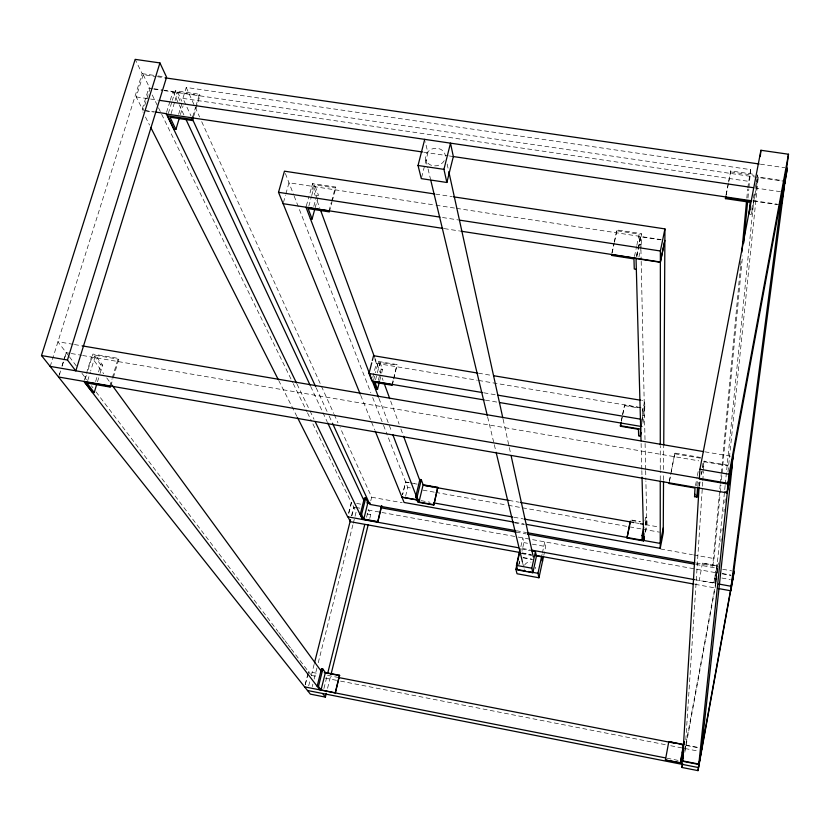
<?xml version="1.0" encoding="UTF-8"?>
<svg xmlns="http://www.w3.org/2000/svg" width="830" height="830" viewBox="0 0 830 830"><rect width="100%" height="100%" fill="white"/><g stroke="black" fill="none" stroke-linecap="round" stroke-linejoin="round"><path stroke-width="0.62" stroke-dasharray="4.15 3.11" d="M660.255 479.937L660.265 470.869M660.265 469.573L660.275 446.25M663.543 479.916L663.575 474.739M663.606 469.562L663.73 446.26M669.499 481.047L674.863 453.066L700.728 457.486M702.574 467.612L702.886 462.756M685.808 739.769L702.72 481.742M702.813 480.456L703.404 471.419M703.487 470.133L704.079 461.096L732.236 465.91M728.688 182.081L730.763 170.907L754.055 174.31M702.471 563.082L699.254 580.481L713.904 582.733L717.047 565.697L702.471 563.082L718.189 566.309L715.045 583.345L718.448 562.802M696.111 563.051L712.669 566.029L720.222 484.699M720.336 483.402L721.177 474.366M721.301 473.079L740.474 266.513M740.588 265.216L740.951 261.346M746.824 198.09L747.664 189.053M747.778 187.756L750.631 169.631L186.231 87.451L182.901 98.386L191.025 116.044M712.669 566.029L714.059 558.559L720.118 494.161M720.233 492.875L720.959 485.156M721.446 479.999L742.518 255.91M747.965 197.965L748.816 188.95M748.93 187.663L750.631 169.631M713.904 582.733L717.483 561.36M749.054 214.088L751.347 214.431L752.488 202.945M725.14 485.477L715.294 583.407L718.064 568.415M725.264 484.191L753.754 200.715L758.267 177.07L785.097 180.992M720.834 541.388L721.104 538.815M721.893 531.086L722.162 528.513M723.885 511.778L724.144 509.205M724.808 502.762L725.202 498.903M727.983 471.865L758.267 177.07M684.781 748.608L685.238 746.149M684.75 750.434L716.871 576.476M684.802 752.25L715.937 583.521M716.176 582.255L716.881 578.448M695.488 485.55L697.148 476.856M697.387 475.611L698.341 470.641M696.65 485.612L697.823 479.481M697.729 486.505L698.912 480.28M753.308 198.017L754.014 194.355M755.404 187.041L756.109 183.378M756.338 182.164L757.033 178.502M757.271 177.288L757.738 174.84L756.4 187.912L751.347 214.431M699.057 486.027L699.991 481.12M701.402 473.754L701.869 471.295M699.306 486.121L700.261 481.12M701.454 474.864L702.647 468.608M702.886 467.352L704.079 461.096M669.271 481.566L670.972 472.893M671.211 471.658L674.863 453.066M725.991 195.226L730.763 170.907M726.198 194.811L728.439 183.357M645.201 532.072L646.964 523.211L646.85 517.879L645.605 517.661L644.661 522.412M645.408 532.082L646.84 524.892L645.896 480.964M645.221 525.079L645.605 517.661M645.429 525.017L646.85 517.879M642.161 411.068L642.659 408.64L642.814 415.415L644.495 415.695L642.296 426.547M642.181 413.133L644.671 400.9L642.109 400.475M642.109 419.316L644.339 408.37L639.401 407.54M642.109 421.599L644.827 408.267L644.671 400.9M621.328 420.841L622.334 415.986M622.583 414.772L624.596 405.071L638.166 407.343M621.359 421.381L624.596 405.071M634.483 256.418L636.568 246.52M636.838 245.286L639.183 234.153L616.908 230.761L616.866 229.91L641.258 233.624L641.486 244.84L640.718 248.512M636.558 255.91L641.258 233.624M636.579 256.117L640.656 236.758L663.595 240.254M636.838 256.761L638.395 249.415M638.644 248.191L639.422 244.518L639.183 234.153M638.913 257.082L640.459 249.737M541.544 556.806L542.083 554.316M542.353 553.071L544.781 541.855L545.694 546.555L543.826 555.208M611.814 253.358L613.941 243.481M614.21 242.246L616.866 229.91M612.125 252.963L614.252 243.097M614.522 241.862L616.908 230.761M520.877 546.586L522.796 537.892L523.875 542.613L521.977 551.245M518.729 564.898L519.57 561.09M519.134 564.203L519.653 561.827M405.611 496.205L407.748 487.438L387.755 436.165M323.908 688.537L327.02 676.035M366.58 517.246L368.136 510.99M370.761 500.822L371.653 497.232L340.124 427.564M327.57 688.288L330.693 675.703M369.786 518.387L370.72 514.61L368.447 509.734M312.256 686.597L312.889 684.086M314.145 679.054L316.987 667.756M318.253 662.724L352.968 524.539M353.279 523.284L356.122 511.975L351.567 502.503L348.548 514.465M392.04 384.643L393.296 379.632M393.607 378.376L397.062 364.577L378.366 361.455L375.513 372.722M392.268 385.296L393.524 380.285M393.835 379.03L397.062 364.577M378.356 380.327L379.922 374.133M380.233 372.888L381.178 369.163L378.366 361.455M379.735 380.565L381.312 374.361M381.624 373.127L382.568 369.402L380.016 362.357L397.29 365.242M305.233 684.543L307.899 673.991M305.284 684.563L307.359 676.367M307.65 675.195L308.542 671.678L318.689 673.659M348.558 513.21L351.277 502.451L312.038 422.117M308.698 685.86L310.161 680.05M311.323 675.475L314.176 664.166M351.515 515.887L353.736 507.089M351.899 515.783L353.995 507.462L357.813 508.157M421.619 177.402L427.896 152.782L425.292 141.806M372.774 377.443L376.364 363.353L374.351 357.896M373.604 380.223L375.191 373.967M375.565 379.86L380.016 362.357M328.991 210.913L331.253 202.551M331.585 201.358L335.465 187.02L312.599 183.534L309.32 195.444M329.344 211.899L331.927 202.354M332.249 201.151L335.808 188.026L335.465 187.02M308.791 206.234L311.406 196.71M311.727 195.517L314.674 184.8L335.808 188.026M313.792 206.348L316.853 195.175L312.599 183.534M315.141 207.853L317.859 197.913M306.332 205.996L309.05 196.129M283.466 202.468L285.53 195.081M285.883 193.847L288.975 182.776L434.733 205.031M192.622 116.989L195.517 107.412M195.87 106.219L199.48 94.247L175.306 90.719L172.37 100.264M193.878 115.764L200.009 95.429L199.48 94.247M109.778 386.209L111.977 378.947M112.341 377.733L118.192 358.373L92.898 354.047L87.71 370.948M110.805 385.898L112.994 378.646M113.368 377.443L118.835 359.297L118.192 358.373M95.626 381.499L97.079 376.727M98.531 371.954L100.71 364.806L92.898 354.047M178.626 114.301L181.646 104.383L175.306 90.719M97.494 381.821L99.673 374.662M100.036 373.469L102.578 365.127L95.471 355.302L90.667 370.979M180.411 114.561L183.056 105.877M84.349 380.223L91.466 357.014L103.698 373.728M166.56 112.403L169.953 101.353M170.326 100.129L172.972 91.539L164.081 90.231M85.117 379.393L87.347 372.151M168.345 113.399L172.007 101.457M87.71 380.628L90.294 372.193M171.094 113.637L174.736 101.706M175.109 100.513L177.662 92.161L200.009 95.429M58.567 377.007L60.466 370.917M61.991 366.051L63.505 361.175M63.889 359.961L66.161 352.646L70.062 353.352M59.449 374.62L60.59 370.969M62.105 366.103L64.387 358.788M64.761 357.574L66.286 352.709M50.184 366.497L142.148 73.642L135.176 59.366M143.216 74.669L149.981 88.561L143.123 110.577L136.234 96.923L143.216 74.669L156.05 76.536M142.148 73.642L156.808 75.769M158.032 75.945L164.143 76.837M157.327 76.723L163.749 77.647M760.425 164.184L784.807 167.722M730.691 171.903L754.086 175.317M152.647 88.561L148.829 88.011L141.961 110.048L143.134 112.351M153.913 88.748L162.804 90.045M153.83 89.121L162.804 90.428M164.081 90.615L784.329 181.282M182.901 98.386L748.38 181.303M136.234 96.923L158.001 100.129M754.761 187.912L782.929 192.052M144.513 110.421L154.712 111.936M753.754 200.715L777.025 204.159M145.686 110.95L153.374 112.092M423.736 152.17L448.252 155.801M449.362 155.967L453.336 156.559M753.028 200.985L779.941 204.969M435.626 194.116L452.277 196.637M436.009 205.228L455.193 208.154M456.469 208.351L661.033 239.59M639.422 244.518L641.486 244.84M316.853 195.175L318.544 195.434L314.674 184.8M442.535 217.512L457.911 219.877M444.258 228.613L459.602 230.979M478.422 373.189L491.204 375.326M376.364 363.353L477.354 380.244M478.63 380.462L644.827 408.267M624.616 405.621L637.845 407.841M381.178 369.163L382.568 369.402M483.911 392.818L495.396 394.748M485.446 400.153L498.208 402.311M73.175 344.326L57.861 341.721L68.631 355.8M74.451 344.543L80.832 345.633M704.961 451.831L730.493 456.178M674.852 453.813L700.717 458.222M95.471 355.302L118.835 359.297M71.276 353.528L81.496 355.271M82.658 355.499L698.746 460.826M703.861 461.708L728.138 465.858M100.71 364.806L102.578 365.127M631.817 520.078L640.667 521.645M631.838 520.535L639.401 521.873M409.273 482.666L405.631 482.012L402.509 494.825L405.663 482.095L409.491 482.78M410.487 482.873L416.546 483.952M414.595 483.683L417.137 484.139M508.966 500.407L519.165 502.212M635.22 522.786L639.048 523.46M645.429 524.591L658.221 526.915M407.748 487.438L410.29 487.895M422.999 490.146L434.443 492.18M435.709 492.408L506.902 505.055M508.168 505.283L641.642 529M642.918 529.218L659.435 532.154M421.059 500.646L429.961 502.233M513.926 517.235L522.827 518.823M514.953 522.319L523.875 523.917M371.653 497.232L402.197 502.71M514.216 522.765L524.404 524.591M660.597 548.983L692.417 554.679M693.693 554.907L714.059 558.559M516.416 530.754L526.614 532.59M356.672 503.416L361.154 504.225M516.084 532.092L526.293 533.929M695.913 564.431L717.597 568.332M722.691 569.255L731.624 570.864M356.184 507.524L359.867 508.188M722.391 573.53L730.825 575.055M368.001 509.994L380.742 512.286M382.018 512.515L517.028 536.854M518.304 537.083L695.353 569.007M696.629 569.235L717.006 572.908M722.1 573.821L731.023 575.429M367.068 513.957L370.72 514.61M721.893 578.043L730.255 579.558M523.875 542.613L527.517 543.277M532.362 544.148L545.694 546.555M714.308 578.52L715.512 578.738M522.495 548.474L530.142 549.865M694.492 579.641L716.155 583.563M521.292 549.024L530.723 550.736M522.039 552.884L531.086 554.523M695.229 584.33L715.595 588.024M521.956 553.247L531.75 555.021M521.24 553.496L531.366 555.343M523.128 557.49L531.636 559.047M523.056 557.853L532.767 559.628M685.466 744.925L699.213 747.612M327.57 675.371L337.748 677.363M686.306 745.485L699.036 747.965M311.333 675.392L317.683 676.637M325.298 678.131L339.273 680.859M340.539 681.108L665.67 744.738M670.744 745.734L698.684 751.202M666.895 758.184L678.338 760.436M69.419 356.827L77.263 367.151M81.963 373.344L86.662 379.538M91.373 385.732L92.939 387.797M96.073 391.926L277.967 631.423M278.745 632.45L281.1 635.552M281.889 636.579L284.233 639.681M285.022 640.708L287.377 643.81M288.155 644.837L290.51 647.94M291.288 648.967L310.617 674.458M106.748 377.909L111.334 384.176M145.468 116.978L149.556 125.071M278.693 380.441L296.808 416.266M152.243 94.994L157.928 106.634M158.499 107.796L292.7 382.537M293.27 383.699L306.913 411.639M307.484 412.811L311.468 420.955M297.067 384.207L309.476 409.864M310.046 411.026L313.989 419.192M172.972 91.539L183.938 115.038M310.679 386.448L327.144 421.692M177.662 92.161L181.863 101.239M316.209 387.901L328.68 414.969M329.22 416.152L331.927 422.034M186.231 87.451L199.584 116.968M201.721 121.699L320.888 385.047M321.418 386.23L333.712 413.392M334.251 414.575L337.986 422.833M360.718 395.339L374.787 430.075M285.364 173.491L293.685 194.843M294.152 196.046L370.823 392.725M372.701 397.549L383.055 424.099M383.522 425.302L387.288 434.962M378.957 398.369L391.885 432.233M311.758 186.252L315.327 195.963M317.112 200.819L319.789 208.102M374.6 357.377L380.399 373.158M382.184 378.013L383.076 380.441M390.65 401.066L399.116 424.13M400.9 428.986L403.131 435.055M425.946 160.169L427.761 167.722M428.062 168.988L430.49 179.062M487.646 417.044L493.995 443.49M494.296 444.745L495.811 451.043M522.423 561.858L524.238 569.411M447.142 164.05L448.252 169.102M503.105 419.223L510.575 453.325M641.102 443.479L641.808 469.344M641.839 470.631L641.984 475.808M640.656 236.758L640.905 248.388M640.936 249.674L641.154 260.018M641.185 261.305L645.066 442.203M645.097 443.49L645.647 469.334M645.678 470.631L645.875 479.667M444.226 160.709A9.991 8.757 -13.7 0 1 428.093 163.396A9.991 8.757 -13.7 0 1 431.683 149.12A9.991 8.757 -13.7 0 1 445.368 156.185M535.516 567.17A5.8 5.54 -12.5 0 1 535.402 568.612M524.581 565.168A5.8 5.54 -12.5 0 1 530.93 562.138"/><path stroke-width="1.25" d="M526.428 524.373L660.224 548.329L660.255 481.234M660.275 444.963L660.369 262.301L664.872 240.451L663.741 444.963M460.878 231.176L660.369 262.021L660.369 250.992L664.934 228.904L453.554 196.835M663.533 481.213L663.253 532.839L660.224 548.329M664.934 228.904L664.872 240.171L660.369 262.021M669.022 482.811L669.011 483.527L695.011 488.03L694.544 496.662L696.951 497.077L698.818 487.252M683.215 754.761L681.648 763.216L665.401 760.021L680.444 762.708L681.783 755.445M680.444 762.708L683.982 741.501L683.796 744.562L668.804 741.636L683.754 744.842M696.951 497.077L697.49 487.739M681.648 763.216L683.412 751.482M718.137 588.491L730.857 590.794L734.177 571.32L697.999 770.634L681.99 767.48L682.177 764.399M699.929 469.251L699.327 479.128L728.003 484.077L786.695 167.992L788.5 154.235L760.923 150.272L699.929 469.251L729.03 474.252L727.08 492.875L58.567 377.007M697.999 770.634L701.713 748.1L732.236 465.91L727.339 492.273L698.808 764.067L682.519 760.861L699.067 487.366M749.168 212.916L750.196 202.292L725.451 198.629L725.513 197.654L751.378 201.493M741.792 252.31L746.585 200.673M743.722 243.034L747.602 201.825M760.28 156.538L760.923 150.272M701.226 751.7L701.578 748.463M780.698 204.709L731.126 586.281L733.855 571.258L784.423 186.128M730.857 590.794L731.448 586.333L718.697 584.029M732.651 579.983L732.942 577.732M784.755 183.565L785.097 180.992M698.321 767.584L730.462 590.753M731.624 584.393L732.081 581.851M732.548 579.299L733.004 576.757M682.229 753.028L683.578 745.776M682.519 760.861L683.422 755.964M681.99 767.48L682.696 763.673M729.03 474.252L788.5 154.235M727.08 492.875L731.977 466.512L733.046 456.614L728.086 483.319L50.122 366.372M781.393 200.964L781.86 198.463M665.401 760.021L668.804 741.636M694.544 496.662L695.011 494.203M749.293 212.833L750.019 209.046M725.451 198.629L725.949 196.077M663.284 527.756L660.224 543.411L524.104 519.051M630.292 521.115L627.003 537.985L643.447 540.921L644.194 537.124M644.464 536.875L643.748 540.465L642.015 477.105M642.949 536.46L642.192 540.257L642.057 535.495L643.717 527.175M643.447 540.921L643.769 533.337M627.003 537.985L630.323 521.572M620.819 423.259L620.352 426.236L638.446 429.297L638.654 435.906L640.335 436.186L640.625 426.61M640.335 436.186L641.071 432.575M620.601 425.022L621.11 422.595M519.59 552.438L515.887 569.255L517.028 573.748L538.95 577.773L537.975 573.291L541.627 556.432L542.561 561.028M538.95 577.773L543.557 556.442M520.12 548.817L516.468 565.396L517.619 569.961L532.85 572.752L531.823 568.197L535.433 551.587L531.895 550.954M532.85 572.752L536.429 556.256L535.433 551.587M433.8 505.045L437.773 487.355L423.134 484.762L421.277 479.678L419.897 479.429L415.706 496.807L417.76 502.181L433.8 505.045L437.773 487.355M433.665 504.65L418.984 502.026L423.134 484.762M418.984 502.026L417.085 497.056L421.277 479.678M335.227 692.687L339.512 675.298L325.391 672.549L322.849 669.032L321.511 668.773L317.143 686.244L318.471 686.503L321.065 689.906L335.424 692.957L339.512 675.298M377.588 521.593L363.799 519.092L367.877 502.752L365.719 498.083L364.422 497.855L360.303 514.299L362.689 519.227L377.754 521.956L381.333 506.393M377.754 521.956L381.79 505.595M446.872 182.476L453.336 156.559L450.503 143.154L443.936 169.362L446.872 182.476L421.308 178.626L418.03 165.492L424.721 139.357M321.065 689.906L325.391 672.549M327.643 673.535L364.702 524.747M41.5 355.551L67.458 360.013L75.8 370.906L166.581 77.19L159.931 62.924L135.176 59.366L41.5 355.551L310.358 694.129L325.381 697.096L326.315 693.32M331.004 674.448L368.219 524.685M318.471 686.503L322.849 669.032M363.799 519.092L361.6 514.527L365.719 498.083M377.546 389.249L374.932 382.36L392.268 385.296L392.04 384.643L373.282 381.478L376.156 389.011L377.546 389.249L379.424 381.81M314.487 662.911L350.571 519.653M484.17 399.936L371.882 380.97L369.018 373.479L371.736 362.814M372.338 360.448L373.552 355.707L477.136 372.981M310.389 218.757L312.09 219.027L314.809 209.087M360.23 394.146L278.517 192.311L284.451 171.177L434.339 193.919M191.896 119.385L167.619 115.785L174.093 129.179L175.887 129.449L169.994 117.217L192.436 120.547L191.896 119.385L192.622 116.989M192.436 120.547L193.515 116.957M94.226 392.559L86.974 383.045L110.442 387.112L109.778 386.209L84.38 381.81L92.348 392.227L94.226 392.559L96.768 384.207M175.887 129.449L179.28 118.285M67.458 360.013L159.931 62.924M165.025 77.833L759.149 163.998M159.287 100.316L753.474 187.725M155.988 112.123L166.187 113.637L296.507 383.035M166.187 113.99L422.449 151.983M453.201 156.538L751.752 200.798M418.03 165.492L443.936 169.362M278.517 192.311L439.973 217.118M459.187 220.075L660.369 250.992M283.123 203.692L442.971 228.416M306.042 207.365L328.991 210.913L329.344 211.899L308.138 208.621L312.09 219.027M636.06 258.545L660.369 262.301M636.34 269.335L634.265 269.013L633.964 258.887L611.596 255.422L611.554 254.592L636.039 258.379L641.03 440.886M493.767 375.751L640.833 400.268M369.018 373.479L482.635 392.6M497.959 395.184L640.936 419.243L641.123 426.444L499.484 402.519M620.321 425.686L640.138 429.037M82.108 345.851L703.684 451.613M724.88 491.848L727.339 492.273M424.369 485.363L437.908 487.77M424.794 485.488L427.346 485.944M429.899 486.39L432.451 486.847M434.993 487.303L508.966 500.407M520.441 502.441L633.944 522.558M640.324 523.689L642.877 524.145M642.057 535.495L643.302 535.713M415.706 496.807L417.085 497.056M401.938 497.149L416.536 499.764M401.979 497.232L418.517 500.189M433.779 502.918L512.65 517.007M513.677 522.091L404.096 502.472L375.274 431.278M367.877 502.752L370.377 503.198M366.767 502.897L369.267 503.343M515.139 530.526L369.858 504.412L332.467 423.207M527.89 532.818L694.835 562.823M380.897 507.773L516.084 532.092M527.569 534.157L694.637 564.203M360.303 514.299L361.6 514.527M518.667 547.779L347.646 516.8L297.399 417.417M531.408 550.093L694.492 579.641M519.632 552.448L350.405 521.717L347.946 516.851M535.506 555.322L693.963 584.092M535.423 555.695L541.544 556.806L542.488 561.391M516.468 565.396L531.823 568.197M515.887 569.255L525.701 571.05M528.16 571.497L537.975 573.291M324.281 672.57L339.709 675.589M339.014 677.612L674.863 743.244M681.223 744.489L683.764 744.987M680.6 759.772L681.835 760.021M304.641 686.877L665.629 757.935M682.146 761.183L698.673 764.44M307.525 690.508L698.352 767.543M83.965 381.437L319.944 689.917M322.652 693.538L325.381 697.096M112.102 385.224L321.469 671.522M321.511 668.773L322.901 670.671M150.728 127.374L278.112 379.289M315.12 421.526L362.513 519.487M185.588 118.555L310.14 385.265M327.694 422.864L363.903 500.417M192.114 118.389L315.67 386.728M305.99 207.23L378.501 397.155M392.808 434.65L417.293 498.768M320.681 210.53L374.164 356.163M384.415 384.083L389.758 398.639M403.577 436.269L420.063 481.172M430.791 180.318L487.345 415.788M496.112 452.309L522.423 561.858M448.802 171.634L502.824 417.957M511.135 455.846L533.296 556.909M782.929 192.052L781.217 205.166L787.38 168.096L782.929 192.052"/></g></svg>
